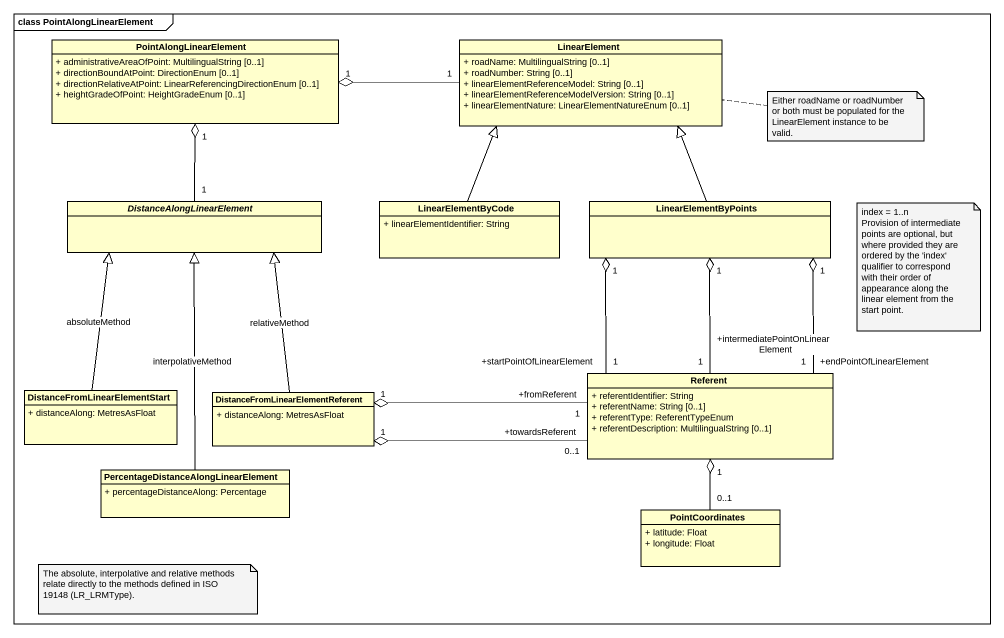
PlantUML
@startuml
mainframe class PointAlongLinearElement
hide circle
hide empty members
skinparam classAttributeIconSize 0
class PointAlongLinearElement {
  + administrativeAreaOfPoint: MultilingualString [0..1]
  + directionBoundAtPoint: DirectionEnum [0..1]
  + directionRelativeAtPoint: LinearReferencingDirectionEnum [0..1]
  + heightGradeOfPoint: HeightGradeEnum [0..1]
}
class LinearElement {
  + roadName: MultilingualString [0..1]
  + roadNumber: String [0..1]
  + linearElementReferenceModel: String [0..1]
  + linearElementReferenceModelVersion: String [0..1]
  + linearElementNature: LinearElementNatureEnum [0..1]
}
abstract class DistanceAlongLinearElement
class LinearElementByCode {
  + linearElementIdentifier: String
}
class LinearElementByPoints
class "DistanceFromLinearElementStart" as DistanceFromLinearElementSta {
  + distanceAlong: MetresAsFloat
}
class "DistanceFromLinearElementReferent" as DistanceFromLinearElementRef {
  + distanceAlong: MetresAsFloat
}
class Referent {
  + referentIdentifier: String
  + referentName: String [0..1]
  + referentType: ReferentTypeEnum
  + referentDescription: MultilingualString [0..1]
}
class "PercentageDistanceAlongLinearElement" as PercentageDistanceAlongLinea {
  + percentageDistanceAlong: Percentage
}
class PointCoordinates {
  + latitude: Float
  + longitude: Float
}
LinearElement "1" -left-o "1" PointAlongLinearElement
DistanceAlongLinearElement "1" -up-o "1" PointAlongLinearElement
LinearElementByCode -up-|> LinearElement
LinearElementByPoints -up-|> LinearElement
DistanceFromLinearElementSta -up-|> DistanceAlongLinearElement : absoluteMethod
DistanceFromLinearElementRef -up-|> DistanceAlongLinearElement : relativeMethod
Referent "+startPointOfLinearElement\n1" -up-o "1" LinearElementByPoints
Referent "+endPointOfLinearElement\n1" -up-o "1" LinearElementByPoints
Referent "+intermediatePointOnLinearElement\n1" -up-o "1" LinearElementByPoints
Referent "+towardsReferent\n0..1" -left-o "1" DistanceFromLinearElementRef
Referent "+fromReferent\n1" -left-o "1" DistanceFromLinearElementRef
PercentageDistanceAlongLinea -up-|> DistanceAlongLinearElement : interpolativeMethod
PointCoordinates "0..1" -up-o "1" Referent
note right of LinearElement : Either roadName or roadNumber or both must be populated for the LinearElement instance to be valid.
note as N2
  index = 1..n
  Provision of intermediate points are optional, but where provided they are ordered by the 'index' qualifier to correspond with their order of appearance along the linear element from the start point.
end note
note as N3
  The absolute, interpolative and relative methods relate directly to the methods defined in ISO 19148 (LR_LRMType).
end note
@enduml
